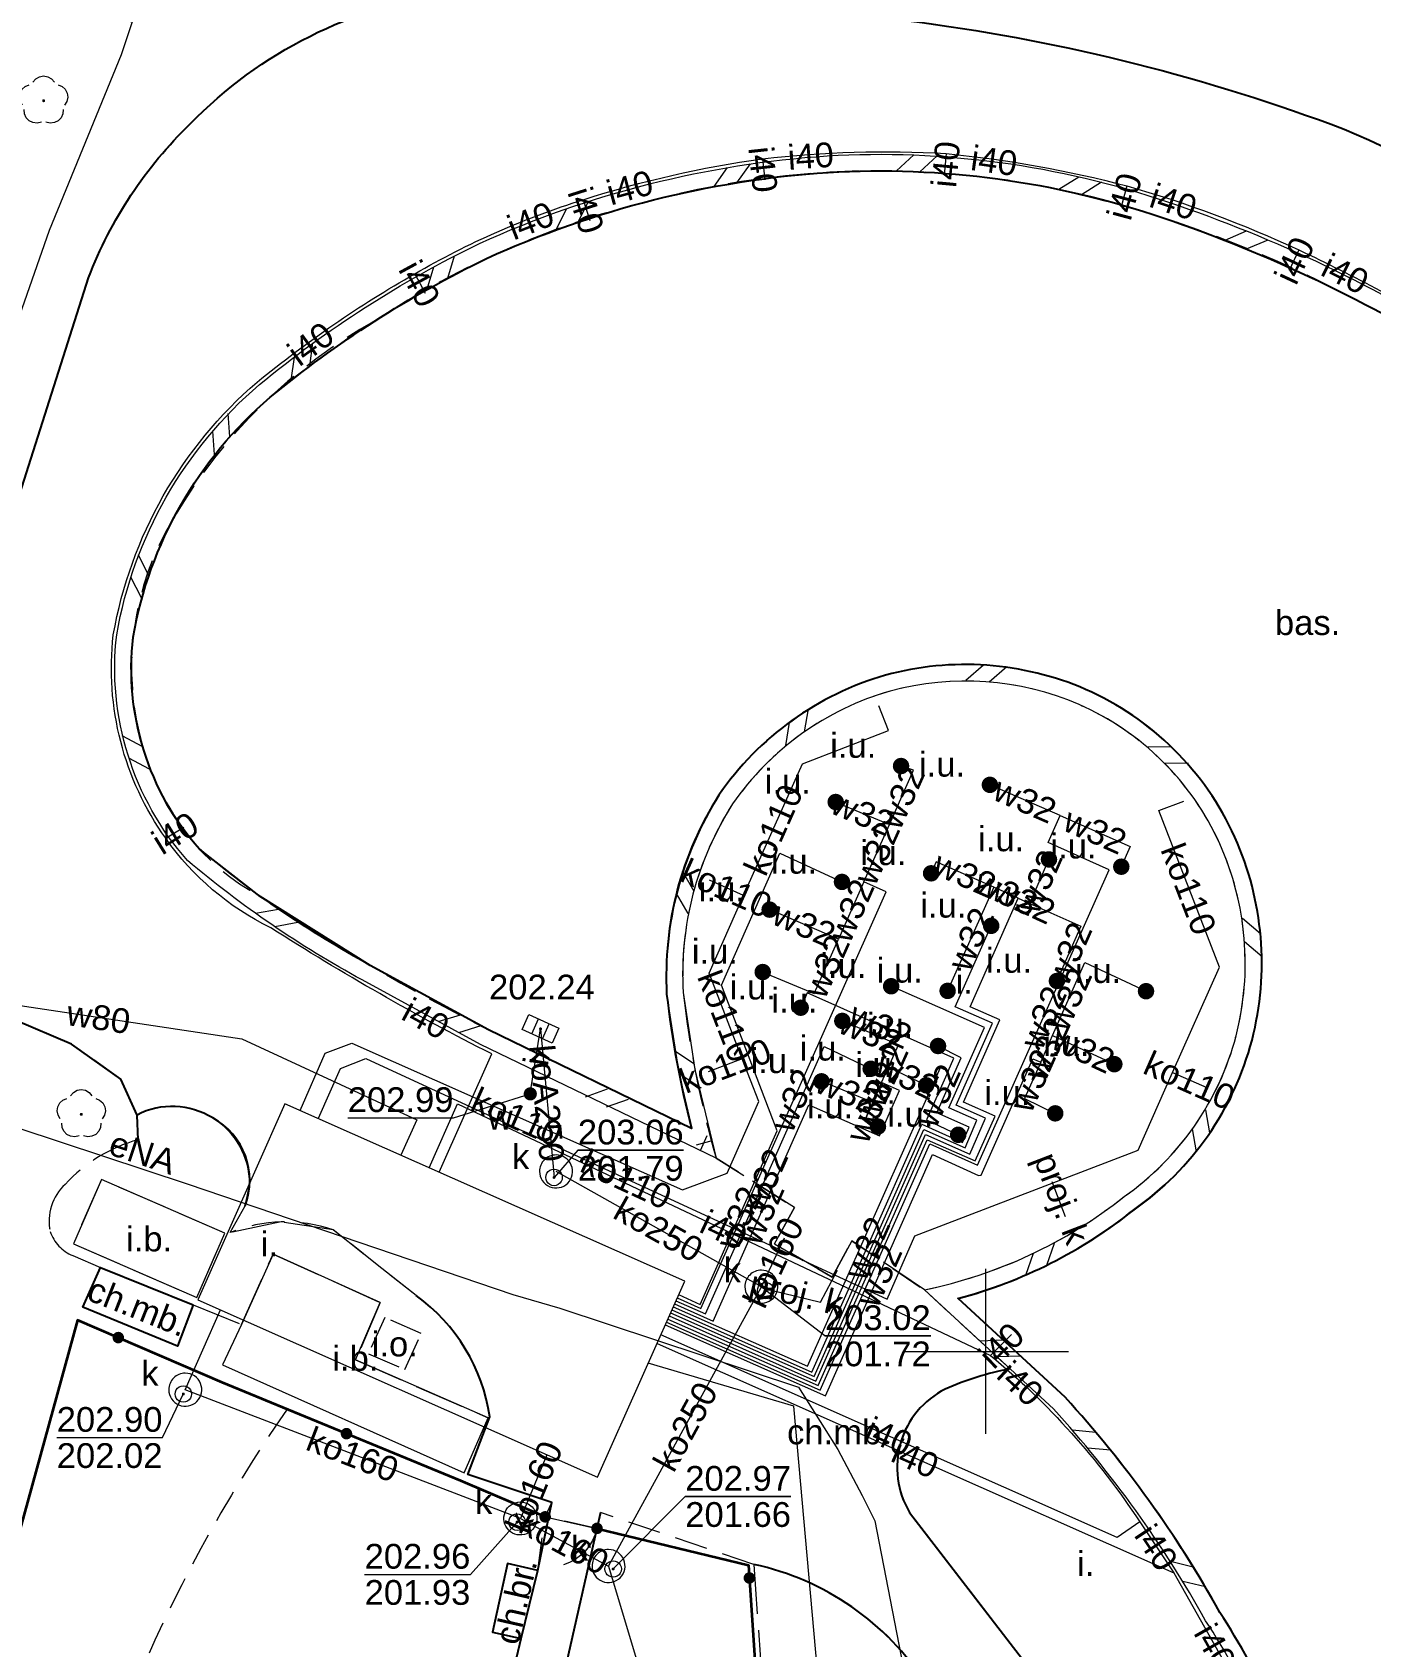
# Model space of a CAD drawing. Extents: x 0 to 7423283, y 0 to 5548300.
# Drawn here: x 7422171.12 to 7422211.66, y 5547891.06 to 5547939.95 of the extents above; entities that cross this region are included whole.
import ezdxf
from ezdxf.enums import TextEntityAlignment as Align

# ---------------------------------------------------------------- set-up
doc = ezdxf.new("R2010")
doc.units = 0
for name, pattern in [('PRZER2-1', [3, 2, -1]), ('PRZER3-1', [4, 3, -1]), ('PRZER4-1', [5, 4, -1])]:
    doc.linetypes.add(name, pattern=pattern)
doc.layers.get('0').update_dxf_attribs({"linetype": 'CONTINUOUS', "lineweight": 13})
for name, color, linetype, lineweight, true_color in [('BUBS01', 7, 'CONTINUOUS', 25, 0x0a0909), ('BUBS01_O', 7, 'CONTINUOUS', 25, 0x0a0909), ('BUBS04', 7, 'PRZER2-1', 18, 0x0a0909), ('OBOO08_03', 7, 'PRZER2-1', 18, 0x0a0909), ('OBOO08_03_O', 7, 'PRZER2-1', 18, 0x0a0909), ('OBOP02', 7, 'CONTINUOUS', 18, 0x008000), ('SUPE04', 1, 'CONTINUOUS', 18, 0xff0000), ('SUPE04_O', 1, 'CONTINUOUS', 18, 0xff0000), ('SUPI01', 7, 'CONTINUOUS', 18, 0x0a0909), ('SUPI01_O', 7, 'CONTINUOUS', 18, 0x0a0909), ('SUPK03', 7, 'CONTINUOUS', 18, 0x803300), ('SUPK03_O', 7, 'CONTINUOUS', 18, 0x803300), ('SUPW03', 5, 'CONTINUOUS', 18, 0x0000ff), ('SUPW03_O', 5, 'CONTINUOUS', 18, 0x0000ff), ('SUUS05', 7, 'CONTINUOUS', 18, 0x0a0909), ('SUUS15', 7, 'CONTINUOUS', 18, 0xff9100), ('SUUS15_O', 7, 'CONTINUOUS', 18, 0xff9100)]:
    doc.layers.add(name, color=color, linetype=linetype, lineweight=lineweight, true_color=true_color)
for name, color, linetype, lineweight in [('BUIB02_01', 7, 'CONTINUOUS', 18), ('BUIB09', 7, 'CONTINUOUS', 25), ('BUIB12_03', 7, 'CONTINUOUS', 18), ('BUIB12_03_O', 7, 'CONTINUOUS', 18), ('KTCR02', 7, 'PRZER2-1', 18), ('KTCR02_O', 7, 'PRZER2-1', 18), ('KTKR01', 7, 'CONTINUOUS', 25), ('KTOK04', 7, 'CONTINUOUS', 18), ('KTOK05_01', 7, 'CONTINUOUS', 35), ('KTPL01', 7, 'PRZER3-1', 18), ('KTPL01_O', 7, 'PRZER3-1', 18), ('SUBP', 7, 'CONTINUOUS', 18)]:
    doc.layers.add(name, color=color, linetype=linetype, lineweight=lineweight)
for name, color, linetype, true_color in [('SUPS01_05', 7, 'CONTINUOUS', 0x803300), ('SUPS01_05_O', 7, 'CONTINUOUS', 0x803300), ('SUPS01_08', 5, 'CONTINUOUS', 0x0000ff), ('SUPS01_08_O', 5, 'CONTINUOUS', 0x0000ff), ('SUUS25', 7, 'CONTINUOUS', 0x0a0909), ('SUUS25_O', 7, 'CONTINUOUS', 0x0a0909), ('SUUS31_01', 7, 'CONTINUOUS', 0x0a0909), ('SUUS31_01_O', 7, 'CONTINUOUS', 0x0a0909)]:
    doc.layers.add(name, color=color, linetype=linetype, true_color=true_color)
doc.styles.add('GEO-INFO', font='Arial')

# ---------------------------------------------------------------- blocks, each defined once
blk = doc.blocks.new('KOLO')
blk.add_hatch(color=0).paths.add_polyline_path([(0, 0.5), (-0.12941, 0.482963), (-0.25, 0.433013), (-0.353553, 0.353553), (-0.433013, 0.25), (-0.482963, 0.12941), (-0.5, 0), (-0.482963, -0.12941), (-0.433013, -0.25), (-0.353553, -0.353553), (-0.25, -0.433013), (-0.12941, -0.482963), (0, -0.5), (0.12941, -0.482963), (0.25, -0.433013), (0.353553, -0.353553), (0.433013, -0.25), (0.482963, -0.12941), (0.5, 0), (0.482963, 0.12941), (0.433013, 0.25), (0.353553, 0.353553), (0.25, 0.433013), (0.12941, 0.482963)])
blk = doc.blocks.new('OKRAG_PELNY')
at = {"color": 0}
blk.add_lwpolyline([(0.5, 0), (0.482963, -0.12941), (0.433013, -0.25), (0.353553, -0.353553), (0.25, -0.433013), (0.12941, -0.482963), (0, -0.5), (-0.12941, -0.482963), (-0.25, -0.433013), (-0.353553, -0.353553), (-0.433013, -0.25), (-0.482963, -0.12941), (-0.5, 0), (-0.482963, 0.12941), (-0.433013, 0.25), (-0.353553, 0.353553), (-0.25, 0.433013), (-0.12941, 0.482963), (0, 0.5), (0.12941, 0.482963), (0.25, 0.433013), (0.353553, 0.353553), (0.433013, 0.25), (0.482963, 0.12941)], close=True, dxfattribs=at)
blk = doc.blocks.new('SPDLP')
blk.add_hatch(color=0).paths.add_polyline_path([(-0.09, 0), (-0.085595, -0.027812), (-0.072812, -0.052901), (-0.052901, -0.072812), (-0.027812, -0.085595), (0, -0.09), (0.027812, -0.085595), (0.052901, -0.072812), (0.072812, -0.052901), (0.085595, -0.027812), (0.09, 0), (0.085595, 0.027812), (0.072812, 0.052901), (0.052901, 0.072812), (0.027812, 0.085595), (0, 0.09), (-0.027812, 0.085595), (-0.052901, 0.072812), (-0.072812, 0.052901), (-0.085595, 0.027812)])
at = {"color": 0}
for points in [[(-1.292703, 0.137547), (-1.355024, 0.389802), (-1.327532, 0.648184), (-1.213525, 0.881678), (-1.026689, 1.062258), (-0.78945, 1.168249), (-0.530282, 1.186929)], [(-0.268652, 1.271938), (-0.048001, 1.40916), (0.20623, 1.462858), (0.463525, 1.426585), (0.693003, 1.304695), (0.867117, 1.11182), (0.964971, 0.871109)], [(1.126667, 0.648554), (1.325358, 0.481106), (1.454989, 0.255912), (1.5, 0), (1.454989, -0.255912), (1.325358, -0.481106), (1.126667, -0.648554)], [(-0.530282, -1.186929), (-0.78945, -1.168249), (-1.026689, -1.062258), (-1.213525, -0.881678), (-1.327532, -0.648184), (-1.355024, -0.389802), (-1.292703, -0.137547)], [(0.964971, -0.871109), (0.867117, -1.11182), (0.693003, -1.304695), (0.463525, -1.426585), (0.20623, -1.462858), (-0.048001, -1.40916), (-0.268652, -1.271938)]]:
    blk.add_lwpolyline(points, dxfattribs=at)
blk = doc.blocks.new('SUUS05')
at = {"color": 0}
blk.add_lwpolyline([(0.5, -0.25), (-0.5, -0.25), (-0.5, 0.25), (0.5, 0.25)], close=True, dxfattribs=at)
for points in [[(-0.175, -0.25), (-0.175, 0.25)], [(0.175, -0.25), (0.175, 0.25)]]:
    blk.add_lwpolyline(points, dxfattribs=at)
blk = doc.blocks.new('BUIB02_01')
at = {"color": 0}
for points in [[(-1.205, -0.5), (-0.205, 0.5)], [(0.205, -0.5), (1.205, 0.5)]]:
    blk.add_lwpolyline(points, dxfattribs=at)
blk = doc.blocks.new('PION_C')
at = {"color": 0}
blk.add_lwpolyline([(0, 0.5), (0, -0.5)], dxfattribs=at)
blk = doc.blocks.new('KTOK04')
at = {"color": 0}
blk.add_lwpolyline([(0, 0), (-0.01711, -0.261052), (-0.068148, -0.517638), (-0.152241, -0.765367), (-0.267949, -1), (-0.413293, -1.217523), (-0.585786, -1.414214), (-0.782477, -1.586707), (-1, -1.732051)], dxfattribs=at)

msp = doc.modelspace()

# ---------------------------------------------------------------- linework, layer by layer
at = {"color": 7, "linetype": 'Continuous', "lineweight": 13, "elevation": 100, "flags": 128}
for points in [[(7422200, 5547897.5), (7422200, 5547902.5)], [(7422197.5, 5547900), (7422202.5, 5547900)]]:
    msp.add_lwpolyline(points, dxfattribs=at)
at = {"layer": 'BUBS01', "color": 18, "linetype": 'Continuous', "lineweight": 25, "true_color": 0x0a0909, "elevation": 10.14}
msp.add_lwpolyline([(7422209.99, 5547886.04, 0.062283), (7422207.09, 5547892.09, 0.058173), (7422202.4, 5547898.61), (7422199.16, 5547901.6, 0.103346), (7422204.48, 5547904.29, 0.178124), (7422208.06, 5547909.43, 0.169753), (7422207.54, 5547915.58, 0.184899), (7422203.02, 5547920.05, 0.170114), (7422196.96, 5547920.48, 0.173334), (7422191.91, 5547916.85, 0.154411), (7422190.33, 5547910.82, 0.033486), (7422191.08, 5547906.75), (7422184.93, 5547909.74), (7422181.35, 5547911.69), (7422178.02, 5547913.78), (7422176.18, 5547915.21, -0.21232), (7422174.17, 5547921.63, -0.174472), (7422178.32, 5547928.9, -0.059405), (7422184.87, 5547933.1, -0.090654), (7422195.22, 5547935.71, -0.096994), (7422205.37, 5547934.33, -0.060552), (7422214.51, 5547929.96, -0.043771)], format="xyb", dxfattribs=at)
at = {"layer": 'BUBS04', "color": 18, "linetype": 'PRZER2-1', "lineweight": 18, "ltscale": 0.5, "true_color": 0x0a0909, "elevation": 10.14}
msp.add_lwpolyline([(7422184.61, 5547885.75), (7422185.92, 5547891.31), (7422185.06, 5547891.5), (7422185.51, 5547893.58), (7422186.43, 5547893.36), (7422186.65, 5547894.99), (7422184.1, 5547896.08), (7422178.834, 5547898.25, 0.054998), (7422174.09, 5547889.55, 0.135068)], format="xyb", dxfattribs=at)
at = {"layer": 'BUIB02_01', "color": 7, "linetype": 'Continuous', "lineweight": 18, "elevation": 10.18}
for points in [[(7422209.513, 5547885.881, 0.064113), (7422206.656, 5547891.842, 0.057177), (7422202.049, 5547898.257), (7422198.136, 5547901.864, 0.117707), (7422204.19, 5547904.69, 0.176687), (7422207.578, 5547909.554, 0.169287), (7422207.082, 5547915.377, 0.185809), (7422202.82, 5547919.591, 0.169779), (7422197.098, 5547919.999, 0.172813), (7422192.328, 5547916.581, 0.158486), (7422190.83, 5547910.871), (7422191.186, 5547908.538), (7422191.825, 5547905.856), (7422184.696, 5547909.298), (7422181.107, 5547911.252, -0.051464), (7422175.813, 5547914.871, -0.212888), (7422173.672, 5547921.706, -0.174619), (7422177.998, 5547929.281, -0.060252), (7422184.664, 5547933.557, -0.09013), (7422195.195, 5547936.21, -0.096948), (7422205.531, 5547934.807, -0.061591), (7422214.774, 5547930.381, -0.043542)], [(7422209.987, 5547886.039, 0.064025), (7422207.084, 5547892.098, 0.05717), (7422202.411, 5547898.603), (7422199.144, 5547901.616, 0.106288), (7422204.49, 5547904.29, 0.17633), (7422208.062, 5547909.426, 0.169399), (7422207.538, 5547915.583, 0.185847), (7422203.02, 5547920.049, 0.169889), (7422196.962, 5547920.481, 0.173056), (7422191.912, 5547916.859, 0.158911), (7422190.33, 5547910.829), (7422190.694, 5547908.442), (7422191.095, 5547906.764), (7422184.924, 5547909.742), (7422181.353, 5547911.688, -0.051506), (7422176.167, 5547915.229, -0.211654), (7422174.168, 5547921.634, -0.174343), (7422178.322, 5547928.899, -0.060207), (7422184.876, 5547933.103, -0.09008), (7422195.225, 5547935.71, -0.096942), (7422205.369, 5547934.333, -0.061606), (7422214.506, 5547929.959, -0.043554)]]:
    msp.add_lwpolyline(points, format="xyb", dxfattribs=at)
at = {"layer": 'BUIB09', "color": 7, "linetype": 'Continuous', "lineweight": 25, "elevation": 10.18}
msp.add_lwpolyline([(7422227, 5547947.11, 0.139443), (7422206.26, 5547955.68), (7422205.51, 5547955.29), (7422199.03, 5547951.28), (7422194.82, 5547948.7), (7422190.88, 5547945.97), (7422188.7, 5547943.04), (7422184.88, 5547940.53, -0.113501), (7422210.85, 5547937.02, -0.12144), (7422231.28, 5547921.48), (7422230.2, 5547926.29), (7422230.75, 5547929.88), (7422228.74, 5547939.29), (7422227.38, 5547945.29)], format="xyb", close=True, dxfattribs=at)
at = {"layer": 'BUIB12_03', "color": 7, "linetype": 'Continuous', "lineweight": 18, "elevation": 10.18}
for points in [[(7422173.21, 5547905.21), (7422172.36, 5547903.26), (7422176.1, 5547901.63), (7422176.95, 5547903.58)], [(7422178.41, 5547902.95), (7422177.45, 5547900.82), (7422176.88, 5547899.59), (7422184.2, 5547896.32), (7422184.92, 5547897.99), (7422180.91, 5547899.74), (7422181.65, 5547901.48)]]:
    msp.add_lwpolyline(points, close=True, dxfattribs=at)
at = {"layer": 'KTCR02', "color": 7, "linetype": 'PRZER2-1', "lineweight": 18, "ltscale": 0.5, "elevation": 10.18}
for points in [[(7422157.61, 5547919.37), (7422161.76, 5547918.44), (7422163.22, 5547918.11), (7422164.31, 5547917.87, 0.340499), (7422169.68, 5547922.67), (7422172.82, 5547932.52, -0.109251), (7422175.9, 5547937.18, -0.167105), (7422183.8, 5547941.16), (7422183.8, 5547941.31), (7422184.55, 5547940.31), (7422184.88, 5547940.53, -0.113501), (7422210.85, 5547937.02, -0.12144), (7422231.28, 5547921.48), (7422231.41, 5547920.91), (7422233.86, 5547921.36), (7422234.64, 5547917.65), (7422234.88, 5547917.32)], [(7422229.97, 5547915.42), (7422228.37, 5547917.48), (7422225.65, 5547920.59), (7422222.38, 5547923.96), (7422218.71, 5547927.03, 0.047671), (7422210.63, 5547932.15, 0.077871), (7422200.66, 5547935.47, 0.100487), (7422189.95, 5547934.88, 0.086767), (7422181.51, 5547931.22, 0.134088), (7422175.42, 5547925.28, 0.213878), (7422174.48, 5547918.25, 0.202836), (7422178.02, 5547913.78, 0.030873), (7422184.93, 5547909.74), (7422191.08, 5547906.75)], [(7422199.3, 5547883.7, 0.415294), (7422192.97, 5547893.55), (7422188.33, 5547895.12), (7422188.22, 5547894.64), (7422186.65, 5547894.99), (7422186.85, 5547895.42), (7422184.31, 5547896.27), (7422184.97, 5547898.02, 0.204541), (7422182.74, 5547901.69), (7422180.23, 5547903.68, 0.17971), (7422177.11, 5547903.6), (7422177.56, 5547904.41), (7422177.7, 5547905.08, 0.258484), (7422176.58, 5547907.07, 0.264925), (7422174.29, 5547907.16), (7422173.8, 5547908.25), (7422172.3, 5547909.31), (7422170.6, 5547910.03)], [(7422191.825, 5547905.856), (7422194.2, 5547904.36), (7422193.6, 5547903.26), (7422195.34, 5547902.25), (7422195.94, 5547903.35), (7422198.136, 5547901.864), (7422200.73, 5547899.47, 0.056865), (7422198.77, 5547898.86, 0.436134), (7422197.69, 5547895.12), (7422201.58, 5547890.06, -0.182737)]]:
    msp.add_lwpolyline(points, format="xyb", dxfattribs=at)
for points in [[(7422173.18, 5547902.54), (7422172.65, 5547901.34), (7422175.51, 5547900.16), (7422175.99, 5547901.41)], [(7422185.32, 5547882.31), (7422183.89, 5547882.61), (7422183.94, 5547882.77), (7422184.61, 5547885.75), (7422185.92, 5547891.31), (7422186.43, 5547893.36), (7422186.65, 5547894.99), (7422188.22, 5547894.64), (7422187.03, 5547889.42), (7422186.29, 5547886.44)], [(7422185.92, 5547891.31), (7422185.06, 5547891.5), (7422185.51, 5547893.58), (7422186.43, 5547893.36)]]:
    msp.add_lwpolyline(points, close=True, dxfattribs=at)
at = {"layer": 'KTKR01', "color": 7, "linetype": 'Continuous', "lineweight": 25, "elevation": 10.18}
for points in [[(7422174.32, 5547906.41), (7422174.29, 5547907.16), (7422173.8, 5547908.25), (7422172.3, 5547909.31), (7422170.6, 5547910.03), (7422165.85, 5547911.29), (7422156.22, 5547914.31), (7422157.61, 5547919.37), (7422161.76, 5547918.44), (7422163.22, 5547918.11), (7422164.31, 5547917.87, 0.340499), (7422169.68, 5547922.67), (7422172.82, 5547932.52, -0.109251), (7422175.9, 5547937.18, -0.167105), (7422183.8, 5547941.16)], [(7422184.88, 5547940.53, -0.113501), (7422210.85, 5547937.02, -0.12144), (7422231.28, 5547921.48)], [(7422177.56, 5547904.41, 0.375615), (7422176.58, 5547907.07, 0.264925), (7422174.29, 5547907.16)], [(7422188.33, 5547895.12), (7422188.22, 5547894.64), (7422187.03, 5547889.42), (7422186.29, 5547886.44), (7422185.32, 5547882.31), (7422183.89, 5547882.61), (7422183.94, 5547882.77), (7422184.61, 5547885.75), (7422185.92, 5547891.31), (7422186.43, 5547893.36), (7422186.85, 5547895.42), (7422184.31, 5547896.27), (7422184.97, 5547898.02, 0.204541), (7422182.74, 5547901.69)], [(7422200.73, 5547899.47, 0.056865), (7422198.77, 5547898.86, 0.436134), (7422197.69, 5547895.12), (7422201.58, 5547890.06, -0.182737), (7422201.84, 5547881.65), (7422200.16, 5547876.46, 0.392944), (7422203.96, 5547870.58), (7422209.77, 5547868.78), (7422209.55, 5547867.11), (7422194.28, 5547873.51), (7422194.23, 5547875.4, 0.172126), (7422197.25, 5547877.65), (7422199.3, 5547883.7, 0.415294), (7422192.97, 5547893.55)]]:
    msp.add_lwpolyline(points, format="xyb", dxfattribs=at)
msp.add_lwpolyline([(7422175.99, 5547901.41), (7422175.51, 5547900.16), (7422172.65, 5547901.34), (7422173.18, 5547902.54)], close=True, dxfattribs=at)
msp.add_lwpolyline([(7422186.43, 5547893.36), (7422185.51, 5547893.58), (7422185.06, 5547891.5), (7422185.92, 5547891.31)], dxfattribs=at)
at = {"layer": 'KTOK04', "color": 7, "linetype": 'Continuous', "lineweight": 18, "elevation": 10.18}
msp.add_lwpolyline([(7422186.65, 5547894.99), (7422188.22, 5547894.64)], dxfattribs=at)
at = {"layer": 'KTOK05_01', "color": 7, "linetype": 'Continuous', "lineweight": 35, "elevation": 10.18}
for points in [[(7422186.65, 5547894.99), (7422184.1, 5547896.08), (7422176.87, 5547899.06), (7422172.49, 5547900.95), (7422155.92, 5547840.69), (7422155.68, 5547839.04), (7422155.53, 5547838.03)], [(7422188.22, 5547894.64), (7422192.81, 5547893.53), (7422195, 5547860.71), (7422195.05, 5547859.68), (7422195.17, 5547858.1)]]:
    msp.add_lwpolyline(points, dxfattribs=at)
at = {"layer": 'KTPL01', "color": 7, "linetype": 'PRZER3-1', "lineweight": 18, "ltscale": 0.5, "elevation": 10.18}
for points in [[(7422191.825, 5547905.856, -0.041414), (7422190.83, 5547910.871, -0.158486), (7422192.328, 5547916.581, -0.172813), (7422197.098, 5547919.999, -0.170042), (7422202.82, 5547919.591, -0.185809), (7422207.082, 5547915.377, -0.169287), (7422207.578, 5547909.554, -0.176687), (7422204.19, 5547904.69, -0.117707), (7422198.136, 5547901.864), (7422195.94, 5547903.35), (7422195.34, 5547902.25), (7422193.6, 5547903.26), (7422194.2, 5547904.36)], [(7422174.29, 5547907.16), (7422174.32, 5547906.41, 0.138977), (7422172.11, 5547905.06, 0.267062), (7422171.66, 5547903.63, 0.216045), (7422172.34, 5547902.9), (7422173.18, 5547902.54), (7422175.99, 5547901.41), (7422177.45, 5547900.82), (7422178.41, 5547902.95), (7422181.65, 5547901.48), (7422180.91, 5547899.74), (7422184.92, 5547897.99), (7422184.97, 5547898.02, 0.204541), (7422182.74, 5547901.69), (7422180.23, 5547903.68), (7422178.65, 5547903.92), (7422177.11, 5547903.6), (7422177.56, 5547904.41), (7422177.7, 5547905.08, 0.258484), (7422176.58, 5547907.07, 0.264925)], [(7422192.97, 5547893.55), (7422194.23, 5547875.4, 0.172126), (7422197.25, 5547877.65), (7422199.3, 5547883.7, 0.415294)]]:
    msp.add_lwpolyline(points, format="xyb", close=True, dxfattribs=at)
msp.add_lwpolyline([(7422173.21, 5547905.21), (7422172.36, 5547903.26), (7422176.1, 5547901.63), (7422176.95, 5547903.58)], close=True, dxfattribs=at)
msp.add_lwpolyline([(7422200.73, 5547899.47, 0.056865), (7422198.77, 5547898.86, 0.436134), (7422197.69, 5547895.12), (7422201.58, 5547890.06, 0.090833), (7422204.24, 5547889.28), (7422205.94, 5547888.09, 0.175227), (7422206.77, 5547887.88, 0.117758), (7422207.79, 5547887.68)], format="xyb", dxfattribs=at)
at = {"layer": 'OBOO08_03', "color": 18, "linetype": 'PRZER2-1', "lineweight": 18, "ltscale": 0.5, "true_color": 0x0a0909, "elevation": 10.18}
msp.add_lwpolyline([(7422181.79, 5547901.03), (7422181.3, 5547899.93), (7422182.4, 5547899.45), (7422182.89, 5547900.54)], close=True, dxfattribs=at)
at = {"layer": 'SUBP', "color": 18, "linetype": 'Continuous', "lineweight": 18, "true_color": 0x0a0909, "elevation": 10.22}
msp.add_lwpolyline([(7422178.77, 5547907.5), (7422176.13, 5547901.56), (7422188.24, 5547896.19), (7422190.88, 5547902.13)], close=True, dxfattribs=at)
at = {"layer": 'SUBP', "color": 36, "linetype": 'Continuous', "lineweight": 18, "true_color": 0x803300, "elevation": 10.22}
for points in [[(7422186.98, 5547905.95, 0.414214), (7422186.48, 5547905.45, 2.414214)], [(7422193.2, 5547902.46, 0.414214), (7422192.7, 5547901.96, 2.414214)], [(7422175.75, 5547899.34, 0.414214), (7422175.25, 5547898.84, 2.414214)], [(7422185.9, 5547895.44, -0.414214), (7422186.4, 5547894.94, -2.414214)], [(7422188.57, 5547894, 0.414214), (7422188.07, 5547893.5, 2.414214)]]:
    msp.add_lwpolyline(points, format="xyb", close=True, dxfattribs=at)
at = {"layer": 'SUPE04', "color": 1, "linetype": 'Continuous', "lineweight": 18, "true_color": 0xff0000, "elevation": 10.18}
for points in [[(7422172.31, 5547940.63), (7422174.14, 5547940.27), (7422173.81, 5547939.27), (7422171.63, 5547933.95), (7422169.67, 5547928.37), (7422167.11, 5547918.38), (7422167.02, 5547917.6), (7422166.82, 5547908.04), (7422175.84, 5547905.07), (7422185.67, 5547901.72), (7422187.09, 5547901.31), (7422194.32, 5547898.92), (7422195.51, 5547897.03), (7422196.25, 5547895.64), (7422196.64, 5547894.87), (7422198.16, 5547887.01), (7422195.42, 5547871.4), (7422196.5, 5547860.04), (7422202.45, 5547849.18), (7422202.72, 5547842.63), (7422207.93, 5547839.61)], [(7422288.39, 5547765.01), (7422236.05, 5547778.7), (7422233.92, 5547779.89), (7422226.55, 5547782.27), (7422214.88, 5547784.78), (7422210.55, 5547790.04), (7422207.94, 5547794.51), (7422212.37, 5547809.88), (7422212.13, 5547810.53), (7422212.29, 5547811.96), (7422215.28, 5547825.1), (7422200.33, 5547829.49), (7422194.18, 5547898.34), (7422189.77, 5547899.64)]]:
    msp.add_lwpolyline(points, dxfattribs=at)
at = {"layer": 'SUPI01', "color": 18, "linetype": 'Continuous', "lineweight": 18, "true_color": 0x0a0909, "elevation": 10.18}
for points in [[(7422187.8, 5547934.88, -0.04363), (7422193.23, 5547936.12)], [(7422193.23, 5547936.12, -0.043668), (7422198.8, 5547936.28)], [(7422198.8, 5547936.28, -0.039949), (7422204.27, 5547935.3)], [(7422204.27, 5547935.3, -0.040058), (7422209.48, 5547933.36)], [(7422182.7, 5547932.64, -0.055847), (7422187.8, 5547934.88)], [(7422209.48, 5547933.36, -0.024752), (7422214.36, 5547930.76)], [(7422175.16, 5547915.54, -0.185567), (7422173.57, 5547921.7, -0.173934), (7422177.93, 5547929.36, -0.041663), (7422182.7, 5547932.64)], [(7422183.44, 5547905.43), (7422185.03, 5547909.01, -0.024839), (7422178.34, 5547912.83, -0.126783), (7422175.16, 5547915.54)], [(7422200.14, 5547899.88, -0.074433), (7422204.66, 5547894.84)]]:
    msp.add_lwpolyline(points, format="xyb", dxfattribs=at)
for points in [[(7422193.23, 5547936.12), (7422193.3, 5547935.48)], [(7422198.8, 5547936.28), (7422198.74, 5547935.63)], [(7422204.27, 5547935.3), (7422204.1, 5547934.67)], [(7422187.8, 5547934.88), (7422188, 5547934.25)], [(7422209.48, 5547933.36), (7422209.19, 5547932.74)], [(7422182.7, 5547932.64), (7422183.02, 5547932.05)], [(7422175.16, 5547915.54), (7422175.71, 5547915.88)], [(7422186.2, 5547907.8), (7422186.51, 5547909.77)], [(7422183.14, 5547905.56), (7422184, 5547907.5), (7422200.14, 5547899.88)], [(7422190.04, 5547900.24), (7422205.69, 5547893.29)], [(7422204.66, 5547894.84), (7422203.98, 5547894.36), (7422190.15, 5547900.5)], [(7422200.14, 5547899.88), (7422200.78, 5547900.51)], [(7422204.66, 5547894.84), (7422205.69, 5547893.29)], [(7422205.69, 5547893.29), (7422208.22, 5547888.82)]]:
    msp.add_lwpolyline(points, dxfattribs=at)
at = {"layer": 'SUPK03', "color": 36, "linetype": 'Continuous', "lineweight": 18, "true_color": 0x803300, "elevation": 10.18}
for points in [[(7422192.66, 5547913.81), (7422194.44, 5547917.8), (7422197.05, 5547918.81), (7422196.76, 5547919.55)], [(7422205.65, 5547908.45), (7422207.07, 5547911.64), (7422205.24, 5547916.38), (7422205.99, 5547916.67)], [(7422192.66, 5547913.81), (7422191.63, 5547914.27)], [(7422192.62, 5547908.86), (7422191.62, 5547911.46), (7422192.66, 5547913.81)], [(7422186.51, 5547909.77), (7422186.92, 5547905.27)], [(7422179.23, 5547907.3), (7422179.99, 5547909.03), (7422180.79, 5547909.34), (7422190.81, 5547904.89), (7422192.16, 5547905.4), (7422193.12, 5547907.57), (7422192.62, 5547908.86)], [(7422179.78, 5547907.06), (7422180.45, 5547908.57), (7422181.22, 5547908.87), (7422197.01, 5547901.58), (7422197.85, 5547903.5), (7422204.61, 5547906.1), (7422205.65, 5547908.45)], [(7422192.62, 5547908.86), (7422191.59, 5547908.47)], [(7422205.65, 5547908.45), (7422206.69, 5547907.99)], [(7422193.2, 5547901.96), (7422186.98, 5547905.45)], [(7422193.2, 5547901.96), (7422193.9, 5547903.44)], [(7422188.57, 5547893.5), (7422193.2, 5547901.96)], [(7422185.9, 5547894.94), (7422175.75, 5547898.84), (7422176.82, 5547901.26)], [(7422186.7, 5547896.87), (7422185.9, 5547894.94)], [(7422185.9, 5547894.94), (7422188.57, 5547893.5)], [(7422188.57, 5547893.5), (7422193.92, 5547875.65), (7422193.87, 5547875.15)]]:
    msp.add_lwpolyline(points, dxfattribs=at)
at = {"layer": 'SUPK03', "color": 36, "linetype": 'PRZER4-1', "lineweight": 18, "ltscale": 0.5, "true_color": 0x803300, "elevation": 10.18}
for points in [[(7422202.412, 5547904.076), (7422202.005, 5547905.134)], [(7422193.494, 5547901.854), (7422194.987, 5547901.496), (7422195.506, 5547902.462)]]:
    msp.add_lwpolyline(points, dxfattribs=at)
at = {"layer": 'SUPS01_05_O', "color": 36, "linetype": 'Continuous', "lineweight": 9, "true_color": 0x803300, "elevation": 10.8, "flags": 128}
for points in [[(7422190.843, 5547906.095), (7422187.64, 5547906.095), (7422186.92, 5547905.27)], [(7422187.64, 5547906.095), (7422190.843, 5547906.095)], [(7422198.327, 5547900.473), (7422195.124, 5547900.473), (7422193.33, 5547901.84)], [(7422195.124, 5547900.473), (7422198.327, 5547900.473)], [(7422171.856, 5547897.392), (7422175.06, 5547897.392), (7422175.69, 5547898.71)], [(7422171.856, 5547897.392), (7422175.06, 5547897.392)], [(7422194.095, 5547895.607), (7422190.892, 5547895.607), (7422188.71, 5547893.41)], [(7422190.892, 5547895.607), (7422194.095, 5547895.607)], [(7422181.181, 5547893.248), (7422184.384, 5547893.248), (7422185.8, 5547894.83)], [(7422181.181, 5547893.248), (7422184.384, 5547893.248)]]:
    msp.add_lwpolyline(points, dxfattribs=at)
at = {"layer": 'SUPS01_08_O', "color": 5, "linetype": 'Continuous', "lineweight": 9, "true_color": 0x0000ff, "elevation": 10.8, "flags": 128}
msp.add_lwpolyline([(7422180.67, 5547907.077), (7422183.873, 5547907.077), (7422186.2, 5547907.8)], dxfattribs=at)
at = {"layer": 'SUPW03', "color": 5, "linetype": 'Continuous', "lineweight": 18, "true_color": 0x0000ff, "elevation": 10.18}
for points in [[(7422197.08, 5547915.96), (7422197.81, 5547917.6), (7422197.43, 5547917.73)], [(7422202.25, 5547916.23), (7422200.12, 5547917.16)], [(7422195.45, 5547916.64), (7422197.08, 5547915.96)], [(7422190.33, 5547900.89), (7422194.98, 5547898.83), (7422198.3, 5547906.29), (7422199.75, 5547905.64), (7422203.73, 5547914.59), (7422201.89, 5547915.41), (7422202.25, 5547916.23)], [(7422196.3, 5547914.22), (7422197.08, 5547915.96)], [(7422202.25, 5547916.23), (7422204.37, 5547915.29), (7422204.1, 5547914.68)], [(7422190.69, 5547901.72), (7422191.35, 5547901.42), (7422193.68, 5547906.68), (7422191.99, 5547911.09), (7422193.76, 5547915.09), (7422195.64, 5547914.22)], [(7422201.33, 5547913.57), (7422201.91, 5547914.9)], [(7422200.24, 5547914.06), (7422198.49, 5547914.83), (7422198.34, 5547914.48)], [(7422190.65, 5547901.62), (7422191.37, 5547901.3), (7422196.98, 5547913.92), (7422196.3, 5547914.22)], [(7422196.3, 5547914.22), (7422195.54, 5547912.49)], [(7422200.24, 5547914.06), (7422198.84, 5547910.92)], [(7422200.98, 5547913.73), (7422200.24, 5547914.06)], [(7422190.37, 5547900.98), (7422194.92, 5547898.97), (7422198.22, 5547906.41), (7422199.67, 5547905.77), (7422200.28, 5547907.13), (7422199.32, 5547907.55), (7422200.42, 5547910.04), (7422199.52, 5547910.44), (7422200.98, 5547913.73)], [(7422200.98, 5547913.73), (7422201.33, 5547913.57)], [(7422201.33, 5547913.57), (7422202.88, 5547912.88), (7422202.15, 5547911.22)], [(7422195.54, 5547912.49), (7422193.45, 5547913.38)], [(7422190.41, 5547901.08), (7422194.85, 5547899.1), (7422198.17, 5547906.57), (7422199.51, 5547905.97), (7422199.99, 5547907.06), (7422199.1, 5547907.46), (7422200.2, 5547909.94), (7422199.07, 5547910.44), (7422200.16, 5547912.89)], [(7422193.24, 5547911.49), (7422194.8, 5547910.84), (7422195.54, 5547912.49)], [(7422202.02, 5547909.57), (7422203, 5547911.78), (7422204.85, 5547910.91)], [(7422190.45, 5547901.17), (7422194.8, 5547899.24), (7422198.12, 5547906.72), (7422199.37, 5547906.17), (7422199.73, 5547907), (7422198.88, 5547907.38), (7422199.96, 5547909.81), (7422197.13, 5547911.06)], [(7422168.79, 5547910.77), (7422177.46, 5547909.47), (7422182.76, 5547907.01), (7422182.28, 5547905.94)], [(7422198.86, 5547908.49), (7422199.03, 5547908.88), (7422194.59, 5547910.86), (7422194.39, 5547910.41)], [(7422197.05, 5547908.61), (7422197.35, 5547909.29), (7422195.65, 5547910.01)], [(7422201.66, 5547908.76), (7422202.02, 5547909.57)], [(7422202.02, 5547909.57), (7422203.89, 5547908.7)], [(7422190.49, 5547901.26), (7422194.73, 5547899.37), (7422198.06, 5547906.88), (7422199.29, 5547906.33), (7422199.49, 5547906.79), (7422198.51, 5547907.23), (7422199.25, 5547908.89), (7422198.55, 5547909.25)], [(7422190.61, 5547901.53), (7422191.51, 5547901.14), (7422195.1, 5547909.23), (7422196.51, 5547908.56)], [(7422190.29, 5547900.8), (7422195.14, 5547898.65), (7422198.38, 5547905.96), (7422199.78, 5547905.33), (7422199.86, 5547905.34), (7422201.42, 5547908.86), (7422201.66, 5547908.76)], [(7422190.53, 5547901.35), (7422194.6, 5547899.55), (7422198.62, 5547908.6), (7422198.86, 5547908.49)], [(7422196.84, 5547908.14), (7422197.05, 5547908.61)], [(7422197.05, 5547908.61), (7422198.19, 5547908.06)], [(7422201.66, 5547908.76), (7422201.17, 5547907.66), (7422202.1, 5547907.21)], [(7422190.57, 5547901.44), (7422191.74, 5547900.92), (7422194.64, 5547907.47), (7422196.78, 5547906.53), (7422197.38, 5547907.9), (7422196.84, 5547908.14)], [(7422196.57, 5547907.54), (7422195.02, 5547908.18)], [(7422196.84, 5547908.14), (7422196.57, 5547907.54)], [(7422198.86, 5547908.49), (7422198.2, 5547907.01), (7422199.16, 5547906.56)], [(7422196.57, 5547907.54), (7422196.34, 5547907.02), (7422196.73, 5547906.81)]]:
    msp.add_lwpolyline(points, dxfattribs=at)
at = {"layer": 'SUPW03', "color": 5, "linetype": 'PRZER4-1', "lineweight": 18, "ltscale": 0.5, "true_color": 0x0000ff, "elevation": 10.18}
for points in [[(7422196.742, 5547906.847), (7422196.343, 5547907.024), (7422196.572, 5547907.538)], [(7422196.572, 5547907.538), (7422196.641, 5547907.693)]]:
    msp.add_lwpolyline(points, dxfattribs=at)

# ---------------------------------------------------------------- block references
at = {"layer": 'BUIB02_01', "color": 7, "lineweight": 18, "xscale": 0.5, "yscale": 0.5}
for name, p, rotation in [('BUIB02_01', (7422192.318, 5547935.625, 10.18), 9.382876760863589), ('BUIB02_01', (7422197.908, 5547935.982, 10.18), 357.5948204901247), ('BUIB02_01', (7422202.855, 5547935.311, 10.18), 346.9447660487257), ('BUIB02_01', (7422187.475, 5547934.405, 10.18), 18.89612773972463), ('BUIB02_01', (7422207.895, 5547933.664, 10.18), 337.8665504326429), ('BUIB02_01', (7422183.491, 5547932.677, 10.18), 28.29972622360684), ('BUIB02_01', (7422179.287, 5547929.98, 10.18), 37.05674853339917), ('BUIB02_01', (7422176.839, 5547927.784, 10.18), 48.90262826181321), ('BUIB02_01', (7422174.375, 5547923.471, 10.18), 71.60760914120443), ('BUIB02_01', (7422200.011, 5547920.53, 10.18), 175.9212963212913), ('BUIB02_01', (7422194.271, 5547918.905, 10.18), 215.6369007119753), ('BUIB02_01', (7422174.252, 5547918.14, 10.18), 107.3638802810546), ('BUIB02_01', (7422205.518, 5547918.058, 10.18), 135.3281509325713), ('BUIB02_01', (7422190.884, 5547913.907, 10.18), 255.2996865065482), ('BUIB02_01', (7422178.518, 5547913.125, 10.18), 145.6588720943737), ('BUIB02_01', (7422208.072, 5547912.528, 10.18), 94.86653496055803), ('BUIB02_01', (7422184.051, 5547909.92, 10.18), 152.0018354950314), ('BUIB02_01', (7422190.924, 5547908.574, 10.18), 280.9441465792034), ('BUIB02_01', (7422188.514, 5547907.668, 10.18), 154.4532602192401), ('BUIB02_01', (7422206.521, 5547906.683, 10.18), 55.1620831905498), ('PION_C', (7422191.46, 5547906.31, 10.18), 285.7127673743294), ('PION_C', (7422191.46, 5547906.31, 10.18), 156.0435673713142), ('BUIB02_01', (7422201.645, 5547902.794, 10.18), 25.75527075943435), ('BUIB02_01', (7422200.435, 5547900.085, 10.18), 137.3237711585621), ('BUIB02_01', (7422203.205, 5547897.309, 10.18), 129.7935627310514), ('BUIB02_01', (7422206.119, 5547893.252, 10.18), 121.5832607393562)]:
    msp.add_blockref(name, p, dxfattribs=dict(at, rotation=rotation))
at = {"layer": 'KTOK04', "color": 7, "lineweight": 18, "xscale": 0.75, "yscale": 0.75, "rotation": 347.4325572221238}
msp.add_blockref('KTOK04', (7422188.22, 5547894.64, 10.18), dxfattribs=at)
at = {"layer": 'KTOK05_01', "color": 7, "lineweight": 35, "xscale": 0.35, "yscale": 0.35, "rotation": 90}
for p in [(7422173.72, 5547900.419, 10.18), (7422180.632, 5547897.509, 10.18), (7422186.65, 5547894.99, 10.18), (7422188.22, 5547894.64, 10.18), (7422192.836, 5547893.138, 10.18)]:
    msp.add_blockref('KOLO', p, dxfattribs=at)
at = {"layer": 'OBOP02', "color": 96, "lineweight": 18, "true_color": 0x008000, "xscale": 0.5, "yscale": 0.5, "rotation": 90}
for p in [(7422171.46, 5547937.88, 10.12), (7422172.6, 5547907.18, 10.12)]:
    msp.add_blockref('SPDLP', p, dxfattribs=at)
at = {"layer": 'SUPS01_05', "color": 36, "lineweight": 5, "true_color": 0x803300, "xscale": 0.09, "yscale": 0.09, "rotation": 90}
for p in [(7422186.51, 5547909.77, 10.24), (7422186.92, 5547905.27, 10.24), (7422193.33, 5547901.84, 10.24), (7422175.69, 5547898.71, 10.24), (7422185.8, 5547894.83, 10.24), (7422188.71, 5547893.41, 10.24)]:
    msp.add_blockref('KOLO', p, dxfattribs=at)
at = {"layer": 'SUPS01_08', "color": 5, "lineweight": 5, "true_color": 0x0000ff, "xscale": 0.09, "yscale": 0.09, "rotation": 90}
msp.add_blockref('KOLO', (7422186.2, 5547907.8, 10.24), dxfattribs=at)
at = {"layer": 'SUUS05', "color": 18, "lineweight": 18, "true_color": 0x0a0909, "rotation": 335.7458623367467}
msp.add_blockref('SUUS05', (7422186.51, 5547909.77, 10.24), dxfattribs=at)
at = {"layer": 'SUUS15', "color": 36, "lineweight": 18, "true_color": 0x803300, "xscale": 0.5, "yscale": 0.5, "rotation": 90}
for p in [(7422186.92, 5547905.27, 10.24), (7422193.33, 5547901.84, 10.24), (7422175.69, 5547898.71, 10.24), (7422185.8, 5547894.83, 10.24), (7422188.71, 5547893.41, 10.24)]:
    msp.add_blockref('OKRAG_PELNY', p, dxfattribs=at)
at = {"layer": 'SUUS25', "color": 18, "lineweight": 5, "true_color": 0x0a0909, "xscale": 0.4, "yscale": 0.4, "rotation": 271.1455506761725}
msp.add_blockref('KOLO', (7422186.2, 5547907.8, 10.24), dxfattribs=at)
at = {"layer": 'SUUS31_01', "color": 18, "lineweight": 5, "true_color": 0x0a0909, "xscale": 0.5, "yscale": 0.5, "rotation": 90}
for p in [(7422197.43, 5547917.73, 10.24), (7422200.12, 5547917.16, 10.24), (7422195.45, 5547916.64, 10.24), (7422201.91, 5547914.9, 10.24), (7422204.1, 5547914.68, 10.24), (7422195.64, 5547914.22, 10.24), (7422198.34, 5547914.48, 10.24), (7422193.45, 5547913.38, 10.24), (7422200.16, 5547912.89, 10.24), (7422193.24, 5547911.49, 10.24), (7422202.15, 5547911.22, 10.24), (7422197.13, 5547911.06, 10.24), (7422198.84, 5547910.92, 10.24), (7422204.85, 5547910.91, 10.24), (7422194.39, 5547910.41, 10.24), (7422195.65, 5547910.01, 10.24), (7422198.55, 5547909.25, 10.24), (7422196.51, 5547908.56, 10.24), (7422203.89, 5547908.7, 10.24), (7422195.02, 5547908.18, 10.24), (7422198.19, 5547908.06, 10.24), (7422196.73, 5547906.81, 10.24), (7422202.1, 5547907.21, 10.24), (7422199.16, 5547906.56, 10.24)]:
    msp.add_blockref('KOLO', p, dxfattribs=at)

# ---------------------------------------------------------------- texts
at = {"layer": 'BUBS01_O', "color": 18, "linetype": 'Continuous', "lineweight": 0, "true_color": 0x0a0909, "style": 'GEO-INFO'}
msp.add_text('bas.', height=0.75, rotation=359.9998, dxfattribs=at).set_placement((7422208.754, 5547921.698, 10.8))
at = {"layer": 'BUIB12_03_O', "color": 7, "linetype": 'Continuous', "lineweight": 0, "style": 'GEO-INFO'}
for p in [(7422174.655, 5547903.42, 10.8), (7422180.9, 5547899.807, 10.8)]:
    msp.add_text('i.b.', height=0.75, dxfattribs=at).set_placement(p, align=Align.MIDDLE)
at = {"layer": 'KTCR02_O', "color": 7, "linetype": 'Continuous', "lineweight": 0, "style": 'GEO-INFO'}
for s, rotation, p in [('ch.mb.', 338.4506, (7422174.32, 5547901.366, 10.8)), ('ch.br.', 77.17, (7422185.745, 5547892.436, 10.8))]:
    msp.add_text(s, height=0.75, rotation=rotation, dxfattribs=at).set_placement(p, align=Align.MIDDLE)
msp.add_text('ch.mb.', height=0.75, dxfattribs=at).set_placement((7422195.55, 5547897.575, 10.8), align=Align.MIDDLE)
at = {"layer": 'KTPL01_O', "color": 7, "linetype": 'Continuous', "lineweight": 0, "style": 'GEO-INFO'}
for p in [(7422199.342, 5547911.229, 10.8), (7422178.299, 5547903.275, 10.8), (7422203.022, 5547893.594, 10.8)]:
    msp.add_text('i.', height=0.75, dxfattribs=at).set_placement(p, align=Align.MIDDLE)
at = {"layer": 'OBOO08_03_O', "color": 18, "linetype": 'Continuous', "lineweight": 0, "true_color": 0x0a0909, "style": 'GEO-INFO'}
msp.add_text('i.o.', height=0.75, dxfattribs=at).set_placement((7422182.095, 5547900.239, 10.8), align=Align.MIDDLE)
at = {"layer": 'SUPE04_O', "color": 1, "linetype": 'Continuous', "lineweight": 0, "true_color": 0xff0000, "style": 'GEO-INFO'}
msp.add_text('eNA', height=0.75, rotation=341.5648, dxfattribs=at).set_placement((7422173.377, 5547905.986, 10.8))
at = {"layer": 'SUPI01_O', "color": 18, "linetype": 'Continuous', "lineweight": 0, "true_color": 0x0a0909, "style": 'GEO-INFO'}
for s, rotation, p in [('i40', 276.2419, (7422193.265, 5547935.8, 10.8)), ('i40', 4.016, (7422194.693, 5547936.223, 10.8)), ('i40', 84.7261, (7422198.77, 5547935.955, 10.8)), ('i40', 352.0066, (7422200.251, 5547936.076, 10.8)), ('i40', 15.2427, (7422189.209, 5547935.264, 10.8)), ('i40', 74.8989, (7422204.185, 5547934.985, 10.8)), ('i40', 341.7052, (7422205.686, 5547934.832, 10.8)), ('i40', 287.6126, (7422187.9, 5547934.565, 10.8)), ('i40', 21.2418, (7422186.205, 5547934.26, 10.8)), ('i40', 64.9325, (7422209.335, 5547933.05, 10.8)), ('i40', 298.4742, (7422182.86, 5547932.345, 10.8)), ('i40', 333.1676, (7422210.89, 5547932.647, 10.8)), ('i40', 36.0062, (7422179.54, 5547930.53, 10.8)), ('i40', 31.7236, (7422175.435, 5547915.71, 10.8)), ('i40', 331.4502, (7422183.045, 5547910.09, 10.8)), ('i', 81.0572, (7422186.355, 5547908.785, 10.8)), ('i40', 334.7271, (7422192.07, 5547903.69, 10.8)), ('i40', 44.5489, (7422200.46, 5547900.195, 10.8)), ('i40', 317.2776, (7422201.055, 5547899.035, 10.8)), ('i40', 336.0606, (7422197.065, 5547897.43, 10.8)), ('i40', 336.0545, (7422197.865, 5547896.765, 10.8)), ('i40', 303.6047, (7422205.175, 5547894.065, 10.8)), ('i40', 299.5097, (7422206.955, 5547891.055, 10.8))]:
    msp.add_text(s, height=0.75, rotation=rotation, dxfattribs=at).set_placement(p, align=Align.MIDDLE)
at = {"layer": 'SUPK03_O', "color": 36, "linetype": 'Continuous', "lineweight": 0, "true_color": 0x803300, "style": 'GEO-INFO'}
for s, rotation, p in [('ko110', 65.9576, (7422193.55, 5547915.805, 10.8)), ('ko110', 291.1104, (7422206.155, 5547914.01, 10.8)), ('ko110', 335.9344, (7422192.145, 5547914.04, 10.8)), ('ko110', 291.0375, (7422192.12, 5547910.16, 10.8)), ('koA250', 275.2059, (7422186.715, 5547907.52, 10.8)), ('ko110', 20.7387, (7422192.105, 5547908.665, 10.8)), ('ko110', 336.1398, (7422206.17, 5547908.22, 10.8)), ('ko110', 336.0534, (7422185.8, 5547907.115, 10.8)), ('ko110', 335.218, (7422189.115, 5547905.225, 10.8)), ('proj. k', 291.0576, (7422202.209, 5547904.605, 10.8)), ('ko250', 330.7035, (7422190.09, 5547903.705, 10.8)), ('ko160', 64.6871, (7422193.55, 5547902.7, 10.8)), ('proj. k', 346.5037, (7422194.24, 5547901.675, 10.8)), ('ko250', 61.3089, (7422190.885, 5547897.73, 10.8)), ('ko160', 338.9814, (7422180.825, 5547896.89, 10.8)), ('ko160', 67.4856, (7422186.3, 5547895.905, 10.8)), ('ko160', 331.6609, (7422187.235, 5547894.22, 10.8))]:
    msp.add_text(s, height=0.75, rotation=rotation, dxfattribs=at).set_placement(p, align=Align.MIDDLE)
at = {"layer": 'SUPS01_05_O', "color": 36, "linetype": 'Continuous', "lineweight": 0, "true_color": 0x803300, "style": 'GEO-INFO'}
for s, rotation, p in [('202.24', 359.9998, (7422184.95, 5547910.66, 10.8)), ('203.06', 360, (7422187.64, 5547906.268)), ('201.79', 360, (7422187.64, 5547905.173)), ('203.02', 360, (7422195.124, 5547900.645)), ('201.72', 360, (7422195.124, 5547899.55)), ('202.90', 360, (7422171.856, 5547897.565)), ('202.02', 360, (7422171.856, 5547896.47)), ('202.97', 360, (7422190.892, 5547895.78)), ('201.66', 360, (7422190.892, 5547894.685)), ('202.96', 360, (7422181.181, 5547893.42)), ('201.93', 360, (7422181.181, 5547892.325))]:
    msp.add_text(s, height=0.75, rotation=rotation, dxfattribs=at).set_placement(p)
at = {"layer": 'SUPS01_08_O', "color": 5, "linetype": 'Continuous', "lineweight": 0, "true_color": 0x0000ff, "style": 'GEO-INFO'}
msp.add_text('202.99', height=0.75, rotation=359.9998, dxfattribs=at).set_placement((7422180.67, 5547907.25))
at = {"layer": 'SUPW03_O', "color": 5, "linetype": 'Continuous', "lineweight": 0, "true_color": 0x0000ff, "style": 'GEO-INFO'}
for s, rotation, p in [('w32', 66.0051, (7422197.445, 5547916.78, 10.8)), ('w32', 337.3552, (7422196.265, 5547916.3, 10.8)), ('w32', 336.413, (7422201.185, 5547916.695, 10.8)), ('w32', 336.0877, (7422203.31, 5547915.76, 10.8)), ('w32', 65.8545, (7422196.69, 5547915.09, 10.8)), ('w32', 336.2505, (7422199.365, 5547914.445, 10.8)), ('w32', 66.4385, (7422201.62, 5547914.235, 10.8)), ('w32', 335.9657, (7422200.61, 5547913.895, 10.8)), ('w32', 66.2838, (7422195.92, 5547913.355, 10.8)), ('w32', 335.4328, (7422201.155, 5547913.65, 10.8)), ('w32', 336.9339, (7422194.495, 5547912.935, 10.8)), ('w32', 65.9698, (7422199.54, 5547912.49, 10.8)), ('w32', 66.2621, (7422202.515, 5547912.05, 10.8)), ('w32', 65.8445, (7422195.17, 5547911.665, 10.8)), ('w32', 66.0856, (7422202.51, 5547910.675, 10.8)), ('w32', 66.0256, (7422201.74, 5547910.115, 10.8)), ('w80', 351.4725, (7422173.125, 5547910.12, 10.8)), ('w32', 337.0459, (7422196.5, 5547909.65, 10.8)), ('w32', 335.9657, (7422196.81, 5547909.87, 10.8)), ('w32', 66.0375, (7422201.84, 5547909.165, 10.8)), ('w32', 335.0502, (7422202.955, 5547909.135, 10.8)), ('w32', 65.9245, (7422196.945, 5547908.375, 10.8)), ('w32', 65.9892, (7422201.415, 5547908.21, 10.8)), ('w32', 66.0333, (7422194.175, 5547907.61, 10.8)), ('w32', 65.7723, (7422196.705, 5547907.84, 10.8)), ('w32', 334.2447, (7422197.62, 5547908.335, 10.8)), ('w32', 65.9657, (7422198.53, 5547907.75, 10.8)), ('w32', 337.5641, (7422195.795, 5547907.86, 10.8)), ('w32', 66.1398, (7422196.455, 5547907.28, 10.8)), ('w32', 66.0704, (7422193.305, 5547905.185, 10.8)), ('w32', 66.1187, (7422193.19, 5547904.195, 10.8)), ('w32', 66.1083, (7422192.515, 5547904.05, 10.8)), ('w32', 66.0871, (7422196.395, 5547903.125, 10.8)), ('w32', 66.0957, (7422196.76, 5547902.305, 10.8))]:
    msp.add_text(s, height=0.75, rotation=rotation, dxfattribs=at).set_placement(p, align=Align.MIDDLE)
at = {"layer": 'SUUS15_O', "color": 36, "linetype": 'Continuous', "lineweight": 0, "true_color": 0x803300, "style": 'GEO-INFO'}
for p in [(7422186.17, 5547905.52, 10.8), (7422192.58, 5547902.09, 10.8), (7422174.94, 5547898.96, 10.8), (7422185.05, 5547895.08, 10.8), (7422187.96, 5547893.66, 10.8)]:
    msp.add_text('k', height=0.75, dxfattribs=at).set_placement(p, align=Align.RIGHT)
at = {"layer": 'SUUS25_O', "color": 18, "linetype": 'Continuous', "lineweight": 0, "true_color": 0x0a0909, "style": 'GEO-INFO'}
msp.add_text('w', height=0.75, rotation=359.9998, dxfattribs=at).set_placement((7422184.91, 5547906.72, 10.8))
at = {"layer": 'SUUS31_01_O', "color": 18, "linetype": 'Continuous', "lineweight": 0, "true_color": 0x0a0909, "style": 'GEO-INFO'}
for p in [(7422196.68, 5547917.98, 10.8), (7422199.37, 5547917.41, 10.8), (7422194.7, 5547916.89, 10.8), (7422201.16, 5547915.15, 10.8), (7422197.59, 5547914.73, 10.8), (7422203.35, 5547914.93, 10.8), (7422194.89, 5547914.47, 10.8), (7422192.7, 5547913.63, 10.8), (7422199.41, 5547913.14, 10.8), (7422192.49, 5547911.74, 10.8), (7422196.38, 5547911.31, 10.8), (7422198.09, 5547911.17, 10.8), (7422201.4, 5547911.47, 10.8), (7422204.1, 5547911.16, 10.8), (7422193.64, 5547910.66, 10.8), (7422194.9, 5547910.26, 10.8), (7422197.8, 5547909.5, 10.8), (7422195.76, 5547908.81, 10.8), (7422203.14, 5547908.95, 10.8), (7422194.27, 5547908.43, 10.8), (7422197.44, 5547908.31, 10.8), (7422201.35, 5547907.46, 10.8), (7422195.98, 5547907.06, 10.8), (7422198.41, 5547906.81, 10.8)]:
    msp.add_text('i.u.', height=0.75, dxfattribs=at).set_placement(p, align=Align.RIGHT)

doc.saveas('drawing.dxf')
